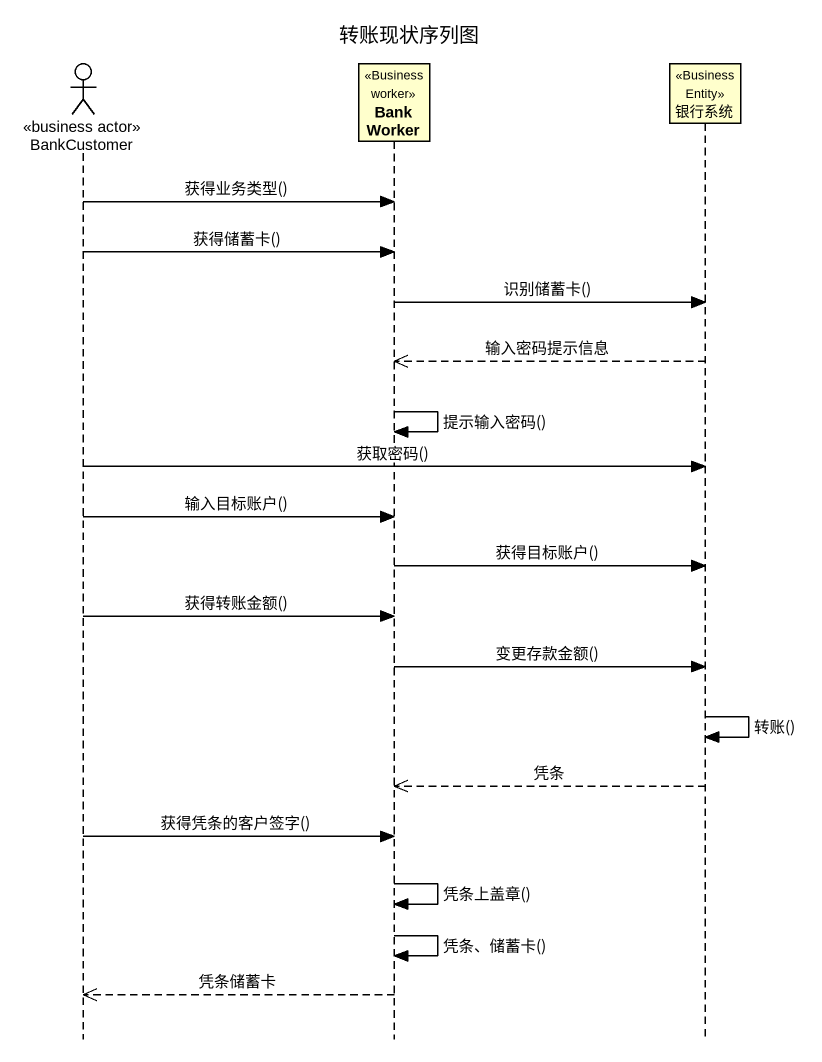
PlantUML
@startuml
title 转账现状序列图
hide footbox
actor BankCustomer <<business actor>>
participant BankWorker <<Business worker>>
participant 银行系统 <<Business Entity>>

BankCustomer -> BankWorker : 获得业务类型()
BankCustomer -> BankWorker : 获得储蓄卡()
BankWorker -> 银行系统 : 识别储蓄卡()
银行系统 -->> BankWorker : 输入密码提示信息
BankWorker -> BankWorker : 提示输入密码()
BankCustomer -> 银行系统 : 获取密码()
BankCustomer -> BankWorker : 输入目标账户()
BankWorker -> 银行系统 : 获得目标账户()
BankCustomer -> BankWorker : 获得转账金额()
BankWorker -> 银行系统 : 变更存款金额()
银行系统 -> 银行系统 : 转账()
银行系统 -->> BankWorker : 凭条
BankCustomer -> BankWorker : 获得凭条的客户签字()
BankWorker -> BankWorker : 凭条上盖章()
BankWorker -> BankWorker : 凭条、储蓄卡()
BankWorker -->> BankCustomer : 凭条储蓄卡
@enduml
